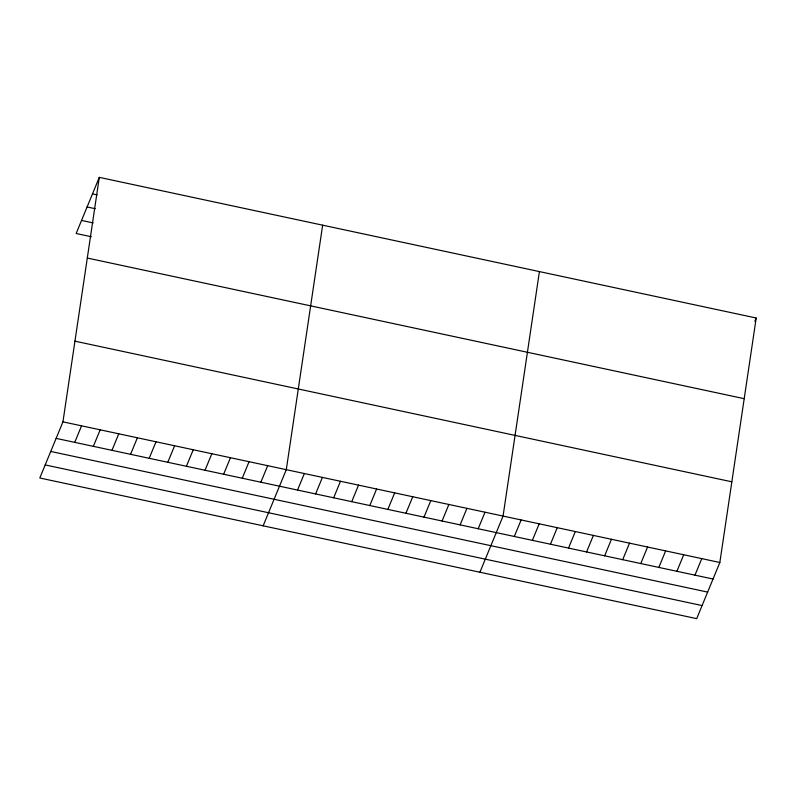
<?xml version="1.0" encoding="UTF-8"?>
<svg xmlns="http://www.w3.org/2000/svg" width="796" height="796" viewBox="0 0 796 796"><rect width="100%" height="100%" fill="white"/><g stroke="black" fill="none" stroke-linecap="round" stroke-linejoin="round"><path stroke-width="1.19" d="M62.944 421.85L99.301 177.359L756.2 318.002L719.843 562.493L696.699 618.641L39.8 477.998L62.944 421.85L719.843 562.493M322.649 225.178L286.291 469.67L263.148 525.818M539.419 271.585L503.062 516.087L479.918 572.234M99.301 177.359L76.157 233.507L91.281 236.74M74.744 442.367L81.55 425.84M93.351 446.347L100.167 429.82M111.967 450.337L118.773 433.81M130.574 454.317L137.39 437.79M149.19 458.307L156.006 441.78M167.807 462.287L174.613 445.76M186.413 466.277L193.229 449.75M205.03 470.257L211.835 453.73M223.636 474.247L230.452 457.72M242.253 478.227L249.058 461.7M260.859 482.217L267.675 465.69M297.535 490.067L304.351 473.54M315.604 493.938L322.42 477.411M333.673 497.798L340.479 481.272M351.733 501.669L358.548 485.142M369.802 505.54L376.608 489.013M387.861 509.41L394.677 492.883M405.93 513.271L412.736 496.744M423.989 517.141L430.805 500.614M442.059 521.012L448.864 504.485M460.118 524.872L466.934 508.345M478.187 528.743L485.003 512.216M514.315 536.484L521.131 519.957M532.385 540.345L539.19 523.818M550.444 544.215L557.26 527.688M568.513 548.086L575.319 531.559M586.572 551.946L593.388 535.419M604.642 555.817L611.447 539.29M622.701 559.688L629.517 543.161M640.77 563.558L647.576 547.031M754.837 321.305L756.2 318.002M658.829 567.419L665.645 550.892M676.898 571.289L683.714 554.762M694.958 575.16L701.773 558.633M92.495 193.886L97.142 194.881M87.102 206.96L95.241 208.701M81.55 220.432L93.182 222.92M87.301 258.043L744.2 398.687M74.943 341.166L731.842 481.809M56.128 438.377L713.027 579.02M50.745 451.451L707.634 592.095M45.193 464.924L702.082 605.567"/></g></svg>
